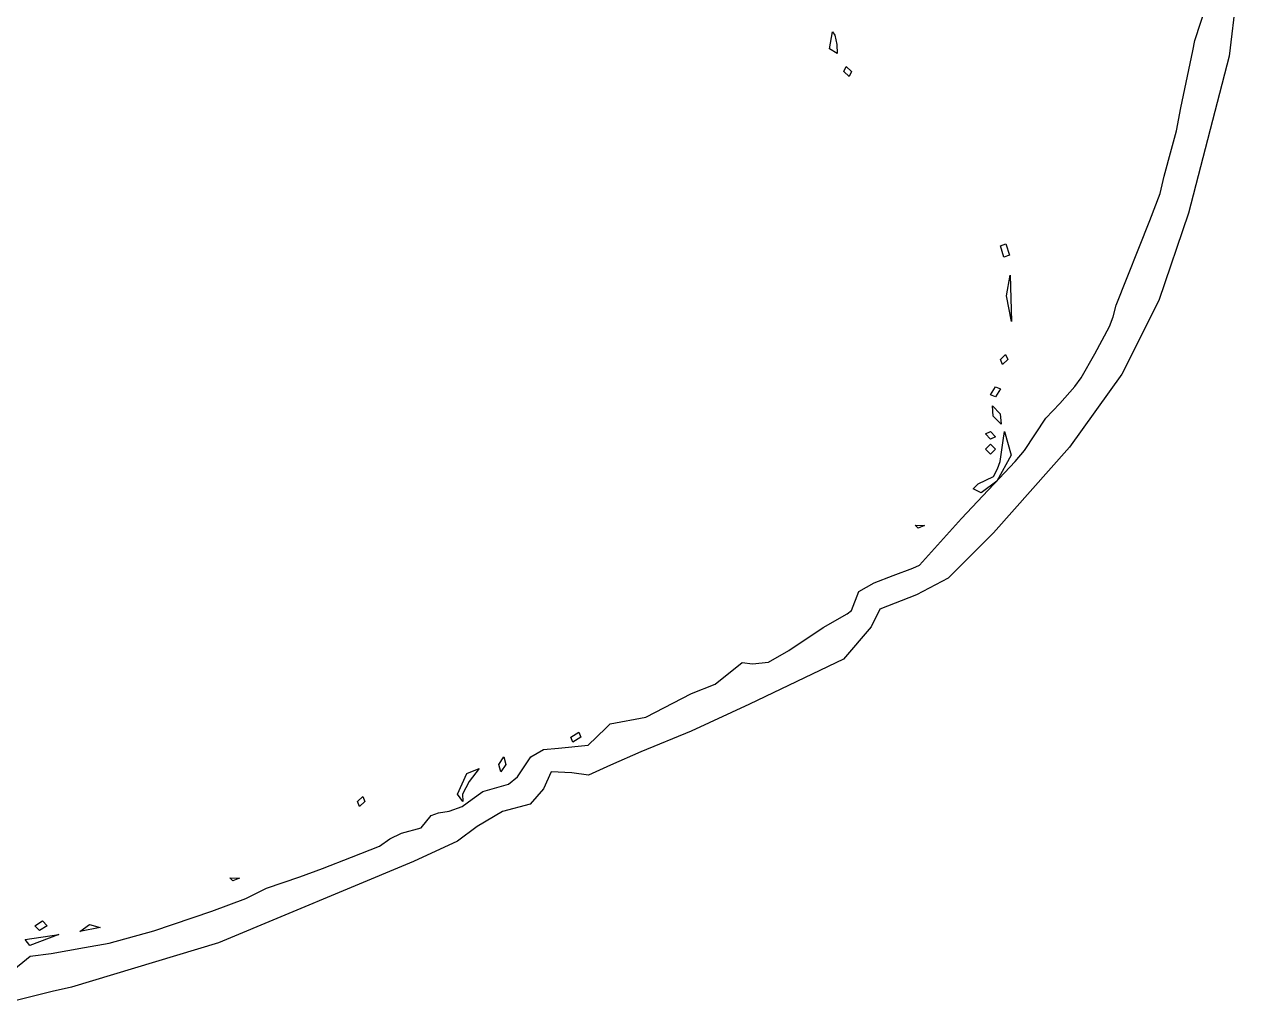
# Model space of a CAD drawing. Extents: x -2 to 136, y 0 to 93.
# Drawn here: x 94.52 to 111.39, y 4.25 to 17.91 of the extents above; entities that cross this region are included whole.
import ezdxf

# ---------------------------------------------------------------- set-up
doc = ezdxf.new("R2010")
doc.units = 0

msp = doc.modelspace()

# ---------------------------------------------------------------- linework, layer by layer
at = {"layer": 'Image'}
for p, q in [((111.389059, 18.48281), (111.269871, 17.471356)), ((110.794398, 17.687844), (110.952741, 18.184573)), ((105.715537, 17.575608), (105.754317, 17.81114)), ((105.754317, 17.81114), (105.789425, 17.765711)), ((105.789425, 17.765711), (105.815777, 17.633817)), ((105.822418, 17.507081), (105.715537, 17.575608)), ((105.715537, 17.575608), (105.715537, 17.575608)), ((105.815777, 17.633817), (105.822418, 17.507081)), ((110.596599, 16.754316), (110.763268, 17.546266)), ((110.763268, 17.546266), (110.794398, 17.687844)), ((111.269871, 17.471356), (110.704043, 15.292257)), ((105.915356, 17.258982), (105.945793, 17.328012)), ((105.988444, 17.189979), (105.915356, 17.258982)), ((105.915356, 17.258982), (105.915356, 17.258982)), ((105.945793, 17.328012), (106.018882, 17.258982)), ((106.018882, 17.258982), (105.988444, 17.189979)), ((110.53783, 16.433668), (110.596599, 16.754316)), ((110.470496, 16.179404), (110.53783, 16.433668)), ((110.367338, 15.806421), (110.470496, 16.179404)), ((110.309899, 15.564883), (110.367338, 15.806421)), ((110.165964, 15.188726), (110.309899, 15.564883)), ((109.700816, 14.00985), (110.165964, 15.188726)), ((110.704043, 15.292257), (110.290074, 14.07589)), ((108.089373, 14.834634), (108.166153, 14.863685)), ((108.166153, 14.863685), (108.216482, 14.707529)), ((108.139697, 14.678504), (108.089373, 14.834634)), ((108.216482, 14.707529), (108.139697, 14.678504)), ((108.139697, 14.678504), (108.139697, 14.678504)), ((108.173027, 14.141162), (108.226372, 14.429531)), ((108.226372, 14.429531), (108.242009, 13.782917)), ((108.242009, 13.782917), (108.173016, 14.141162)), ((108.173016, 14.141162), (108.173027, 14.141162)), ((109.659237, 13.84893), (109.700816, 14.00985)), ((110.290074, 14.07589), (109.776768, 13.054467)), ((109.605347, 13.716506), (109.659237, 13.84893)), ((109.402194, 13.335216), (109.605347, 13.716506)), ((109.214677, 13.000016), (109.402194, 13.335216)), ((108.089373, 13.256185), (108.162462, 13.325188)), ((108.119808, 13.187155), (108.089373, 13.256185)), ((108.089373, 13.256185), (108.089373, 13.256185)), ((108.192897, 13.256185), (108.119808, 13.187155)), ((108.162462, 13.325188), (108.192897, 13.256185)), ((109.776768, 13.054467), (109.049807, 12.040367)), ((109.12462, 12.882276), (109.214677, 13.000016)), ((107.951338, 12.764087), (108.020359, 12.875768)), ((108.020359, 12.875768), (108.089373, 12.849309)), ((108.089373, 12.849309), (108.020359, 12.737655)), ((108.918124, 12.646453), (109.12462, 12.882276)), ((108.020359, 12.737655), (107.951338, 12.764114)), ((107.951338, 12.764114), (107.951338, 12.764087)), ((107.99161, 12.471405), (107.981297, 12.612514)), ((107.981297, 12.612514), (108.086212, 12.501965)), ((108.086212, 12.501965), (108.099176, 12.358005)), ((108.723118, 12.443677), (108.918124, 12.646453)), ((108.099176, 12.358005), (107.991599, 12.471405)), ((107.991599, 12.471405), (107.99161, 12.471405)), ((108.426039, 11.991769), (108.723118, 12.443677)), ((107.882324, 12.223782), (107.951338, 12.254209)), ((107.951338, 12.150704), (107.882324, 12.223782)), ((107.882324, 12.223782), (107.882324, 12.223782)), ((107.951338, 12.254209), (108.020359, 12.181131)), ((108.020359, 12.181131), (107.951338, 12.150704)), ((108.126703, 12.132448), (108.147738, 12.254103)), ((108.147738, 12.254103), (108.24047, 11.92604)), ((107.882324, 12.012565), (107.951338, 12.081569)), ((107.951338, 11.943536), (107.882324, 12.012565)), ((107.882324, 12.012565), (107.882324, 12.012565)), ((107.951338, 12.081569), (108.020359, 12.012565)), ((108.020359, 12.012565), (107.951338, 11.943536)), ((109.049807, 12.040367), (107.994875, 10.845966)), ((108.088627, 11.839131), (108.126703, 12.132448)), ((108.296423, 11.83757), (108.426039, 11.991769)), ((107.550439, 11.047473), (108.296423, 11.83757)), ((108.24047, 11.92604), (108.038317, 11.566743)), ((108.051342, 11.7365), (108.088627, 11.839131)), ((107.995708, 11.632968), (108.051342, 11.7365)), ((107.709784, 11.460434), (107.779652, 11.529437)), ((107.779652, 11.529437), (107.995708, 11.632968)), ((108.038317, 11.566743), (107.820568, 11.402573)), ((107.709787, 11.460434), (107.709784, 11.460434)), ((107.820568, 11.402573), (107.709787, 11.460434)), ((106.966163, 10.399535), (107.550439, 11.047473)), ((106.903152, 10.956694), (107.035436, 10.951138)), ((106.903152, 10.956588), (106.903152, 10.956694)), ((106.944851, 10.91489), (106.903152, 10.956588)), ((107.035436, 10.951138), (106.944851, 10.91489)), ((107.994875, 10.845966), (107.3633, 10.217975)), ((106.601456, 10.256264), (106.871773, 10.357599)), ((106.871773, 10.357599), (106.966163, 10.399535)), ((106.121629, 10.032469), (106.337064, 10.152732)), ((106.337064, 10.152732), (106.601456, 10.256264)), ((107.3633, 10.217975), (106.925121, 9.987791)), ((106.020019, 9.770939), (106.121629, 10.032469)), ((106.925121, 9.987791), (106.415235, 9.785243)), ((106.415235, 9.785243), (106.294945, 9.5439)), ((105.626222, 9.534322), (105.96116, 9.720536)), ((105.96116, 9.720536), (106.020019, 9.770939)), ((105.148012, 9.210975), (105.626222, 9.534322)), ((106.294945, 9.5439), (105.907105, 9.093719)), ((104.867062, 9.052093), (105.148012, 9.210975)), ((104.125872, 8.743299), (104.500522, 9.046802)), ((104.500522, 9.046802), (104.642754, 9.029604)), ((105.907105, 9.093719), (104.604045, 8.466651)), ((104.642754, 9.029604), (104.867062, 9.052093)), ((103.158845, 8.284885), (103.796477, 8.617463)), ((103.796477, 8.617463), (104.125872, 8.743299)), ((104.604045, 8.466651), (103.792088, 8.091445)), ((102.665771, 8.195294), (103.158845, 8.284885)), ((102.360859, 7.899067), (102.60465, 8.133964)), ((102.60465, 8.133964), (102.665771, 8.195294)), ((102.145802, 7.941744), (102.11945, 8.010774)), ((102.11945, 8.010774), (102.119455, 8.010774)), ((102.119455, 8.010774), (102.231122, 8.079777)), ((102.257475, 8.010774), (102.145802, 7.941744)), ((102.231122, 8.079777), (102.257475, 8.010774)), ((103.792088, 8.091445), (103.093364, 7.803976)), ((101.561298, 7.734946), (101.737299, 7.835382)), ((101.737299, 7.835382), (101.947108, 7.856813)), ((101.947108, 7.856813), (102.360859, 7.899067)), ((103.093364, 7.803976), (102.67042, 7.620038)), ((101.118715, 7.631283), (101.185564, 7.734814)), ((101.145837, 7.527751), (101.118715, 7.631283)), ((101.118715, 7.631283), (101.118715, 7.631283)), ((101.212689, 7.631283), (101.145837, 7.527751)), ((101.185564, 7.734814), (101.212689, 7.631283)), ((101.375098, 7.45642), (101.561298, 7.734946)), ((102.67042, 7.620038), (102.361951, 7.48135)), ((100.541958, 7.216125), (100.672606, 7.502246)), ((100.672606, 7.502246), (100.842651, 7.574556)), ((100.842651, 7.574556), (100.707187, 7.390883)), ((101.250804, 7.35392), (101.375098, 7.45642)), ((101.843456, 7.525922), (101.739863, 7.29177)), ((102.132136, 7.515025), (101.843456, 7.525922)), ((102.361951, 7.48135), (102.132136, 7.515025)), ((100.707187, 7.390883), (100.611046, 7.215914)), ((100.748677, 7.148286), (100.896576, 7.254278)), ((100.896576, 7.254278), (101.250804, 7.35392)), ((101.739863, 7.29177), (101.555455, 7.077676)), ((99.151746, 7.113441), (99.224835, 7.182471)), ((99.182184, 7.044438), (99.151746, 7.113441)), ((99.151746, 7.113441), (99.151746, 7.113441)), ((99.255272, 7.113441), (99.182184, 7.044438)), ((99.224835, 7.182471), (99.255272, 7.113441)), ((100.541961, 7.216125), (100.541958, 7.216125)), ((100.615861, 7.113441), (100.541961, 7.216125)), ((100.608477, 7.044782), (100.748677, 7.148286)), ((100.611046, 7.215914), (100.615861, 7.113441)), ((100.037965, 6.750281), (100.178458, 6.920639)), ((100.178458, 6.920639), (100.279725, 6.95866)), ((100.279725, 6.95866), (100.428552, 6.982208)), ((100.428552, 6.982208), (100.608477, 7.044782)), ((101.167983, 6.975778), (100.818685, 6.768742)), ((101.555455, 7.077676), (101.167983, 6.975778)), ((99.766, 6.677038), (100.037965, 6.750281)), ((100.818685, 6.768742), (100.542413, 6.561679)), ((99.459591, 6.492729), (99.60226, 6.598536)), ((99.60226, 6.598536), (99.766, 6.677038)), ((99.071199, 6.343795), (99.459591, 6.492729)), ((100.542413, 6.561679), (99.930377, 6.279925)), ((99.930377, 6.279925), (97.219288, 5.151637)), ((98.668634, 6.186342), (99.071199, 6.343795)), ((98.350703, 6.066883), (98.668634, 6.186342)), ((97.378887, 6.056432), (97.51117, 6.050876)), ((97.378887, 6.056326), (97.378887, 6.056432)), ((97.420588, 6.014628), (97.378887, 6.056326)), ((97.51117, 6.050876), (97.420588, 6.014628)), ((97.598345, 5.767401), (97.889611, 5.909297)), ((97.889611, 5.909297), (98.350703, 6.066883)), ((97.127716, 5.592565), (97.598345, 5.767401)), ((96.321182, 5.316975), (97.127716, 5.592565)), ((94.665683, 5.389524), (94.773276, 5.458527)), ((94.773276, 5.458527), (94.838223, 5.389524)), ((95.294068, 5.3088), (95.428402, 5.407092)), ((95.428402, 5.407092), (95.577167, 5.363224)), ((94.53223, 5.195558), (95.000643, 5.267895)), ((95.000643, 5.267895), (94.595976, 5.113723)), ((94.730625, 5.320494), (94.665683, 5.389524)), ((94.665683, 5.389524), (94.665683, 5.389524)), ((94.838223, 5.389524), (94.730625, 5.320494)), ((95.577167, 5.363224), (95.294068, 5.3088)), ((95.294068, 5.3088), (95.294068, 5.3088)), ((95.700034, 5.14534), (96.321182, 5.316975)), ((94.595976, 5.113723), (94.53223, 5.195558)), ((94.595976, 5.113723), (94.595976, 5.113723)), ((94.896574, 5.004767), (95.355845, 5.085174)), ((97.219288, 5.151637), (95.174958, 4.534153)), ((95.355845, 5.085174), (95.700034, 5.14534)), ((94.324467, 4.740555), (94.602493, 4.964921)), ((94.602493, 4.964921), (94.896574, 5.004767)), ((94.907237, 4.476474), (94.010026, 4.249515)), ((95.174958, 4.534153), (94.907237, 4.476474))]:
    msp.add_line(p, q, dxfattribs=at)

doc.saveas('drawing.dxf')
